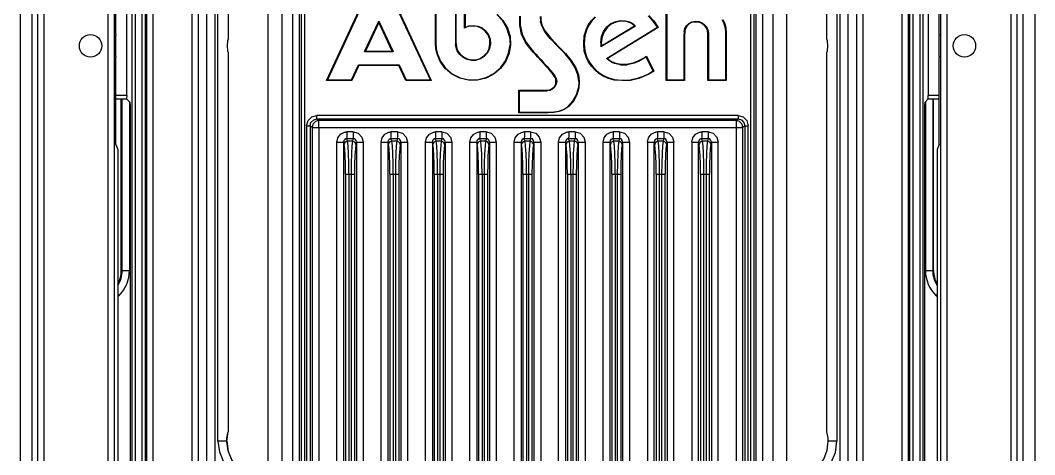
# Model space of a CAD drawing. Header units: millimetres. Extents: x -3132 to 28633, y 682 to 5849.
# Drawn here: x 23236.6 to 23385.2, y 2525.8 to 2589.5 of the extents above; entities that cross this region are included whole.
import ezdxf

# ---------------------------------------------------------------- set-up
doc = ezdxf.new("R2010")
doc.units = ezdxf.units.MM

# ---------------------------------------------------------------- blocks, each defined once
blk = doc.blocks.new('rtjg')
at = {"linetype": 'Continuous'}
for p, q in [((18415.09, 2752.42), (18415.09, 1775.2)), ((18416.76, 2753.42), (18416.76, 1774.2)), ((18417.67, 1775.24), (18417.67, 2752.38)), ((18561.11, 1775.24), (18561.11, 2752.38)), ((18562.02, 1774.2), (18562.02, 2753.42)), ((18563.69, 2752.42), (18563.69, 1775.2)), ((18442.39, 2659.79), (18442.39, 1966.32)), ((18443.62, 1965.24), (18443.62, 2659.79)), ((18535.16, 2659.79), (18535.16, 1965.24)), ((18536.38, 1966.32), (18536.38, 2659.79)), ((18451.39, 1961.97), (18451.39, 2565.63)), ((18527.39, 1964.49), (18527.39, 2565.67)), ((18454.95, 2550.7), (18454.95, 1976.9)), ((18455.95, 2550.7), (18455.95, 1976.92)), ((18522.83, 2550.7), (18522.83, 1976.92)), ((18523.82, 2550.72), (18523.82, 1976.92)), ((18453.39, 2548.07), (18453.39, 1979.55)), ((18525.39, 1979.55), (18525.39, 2548.07)), ((18456.23, 2544.24), (18456.23, 1983.38)), ((18456.73, 2544.24), (18456.73, 1983.38)), ((18522.04, 2544.24), (18522.04, 1983.38)), ((18522.54, 2544.24), (18522.54, 1983.38)), ((18537.56, 2375.36), (18537.56, 2152.26)), ((18538.55, 2151.78), (18538.55, 2375.83)), ((18544.21, 2375.83), (18544.21, 2151.78)), ((18545.21, 2152.36), (18545.21, 2375.26)), ((18545.37, 2375.02), (18545.37, 2152.6)), ((18545.87, 2152.1), (18545.87, 2375.44)), ((18546.84, 2375.51), (18546.84, 2152.11)), ((18547.34, 2151.65), (18547.34, 2375.97)), ((18431.44, 2371.8), (18431.44, 2155.82)), ((18431.96, 2156.3), (18431.96, 2371.32)), ((18433.41, 2156.78), (18433.41, 2370.84)), ((18433.56, 2371.08), (18433.56, 2156.54)), ((18434.56, 2155.97), (18434.56, 2371.65)), ((18440.22, 2371.65), (18440.22, 2155.97)), ((18441.22, 2156.44), (18441.22, 2371.18)), ((18418.59, 2161.86), (18418.59, 2365.76)), ((18560.19, 2365.76), (18560.19, 2161.86)), ((18427.91, 2357.5), (18427.91, 2170.12)), ((18428.91, 2170.12), (18428.91, 2357.5)), ((18549.87, 2357.5), (18549.87, 2170.12)), ((18550.87, 2170.12), (18550.87, 2357.5)), ((18444.05, 2205.88), (18444.05, 2321.74)), ((18534.73, 2321.74), (18534.72, 2205.88)), ((18445.53, 2320.36), (18445.53, 2264.78)), ((18533.25, 2264.78), (18533.25, 2320.36)), ((18429.09, 2265.47), (18429.09, 2278.26)), ((18549.69, 2265.47), (18549.69, 2278.26)), ((18475.89, 2264.97), (18475.89, 2273.31)), ((18475.96, 2273.24), (18475.96, 2264.97)), ((18478.84, 2273.24), (18478.84, 2264.38)), ((18478.91, 2273.31), (18478.91, 2264.38)), ((18430.69, 2256.53), (18430.69, 2271.09)), ((18548.09, 2271.09), (18548.09, 2256.53)), ((18459.94, 2258.72), (18465.04, 2269.65)), ((18465.09, 2269.56), (18460.08, 2258.81)), ((18475.16, 2258.81), (18470.14, 2269.56)), ((18470.2, 2269.65), (18475.3, 2258.72)), ((18480.17, 2266.4), (18480.17, 2269.6)), ((18480.24, 2269.54), (18480.24, 2266.51)), ((18509.72, 2258.72), (18509.72, 2269.65)), ((18509.81, 2269.56), (18509.81, 2258.81)), ((18485.74, 2267.5), (18484.88, 2268.42)), ((18484.93, 2268.47), (18485.79, 2267.54)), ((18488.25, 2266.81), (18488.25, 2268.18)), ((18488.34, 2268.17), (18488.33, 2266.82)), ((18491.26, 2268.1), (18491.27, 2267.44)), ((18491.35, 2268.09), (18491.36, 2267.45)), ((18498.75, 2267.52), (18499.28, 2268.08)), ((18499.34, 2268.02), (18498.82, 2267.46)), ((18507.82, 2267.43), (18507.1, 2268.19)), ((18507.16, 2268.25), (18507.88, 2267.48)), ((18518, 2267.68), (18518.29, 2267.09)), ((18465.53, 2262.96), (18467.62, 2267.44)), ((18467.62, 2267.23), (18465.67, 2263.05)), ((18467.62, 2267.44), (18467.62, 2267.23)), ((18467.62, 2267.44), (18469.71, 2262.96)), ((18469.57, 2263.05), (18467.62, 2267.23)), ((18480.76, 2266.67), (18480.17, 2266.4)), ((18480.24, 2266.51), (18480.17, 2266.4)), ((18480.24, 2266.51), (18480.75, 2266.71)), ((18480.75, 2266.71), (18481.42, 2266.8)), ((18480.75, 2266.71), (18480.77, 2266.65)), ((18481.42, 2266.69), (18480.76, 2266.67)), ((18481.42, 2266.8), (18481.43, 2266.73)), ((18481.42, 2266.8), (18482.1, 2266.7)), ((18482.08, 2266.66), (18481.42, 2266.69)), ((18482.1, 2266.7), (18482.07, 2266.64)), ((18482.69, 2266.37), (18482.08, 2266.66)), ((18482.1, 2266.7), (18482.73, 2266.43)), ((18482.73, 2266.43), (18482.69, 2266.37)), ((18483.21, 2265.95), (18482.69, 2266.37)), ((18482.73, 2266.43), (18483.26, 2266)), ((18485.74, 2267.5), (18485.79, 2267.54)), ((18486.37, 2266.41), (18485.74, 2267.5)), ((18485.79, 2267.54), (18486.44, 2266.43)), ((18486.37, 2266.41), (18486.44, 2266.43)), ((18486.75, 2265.2), (18486.37, 2266.41)), ((18486.44, 2266.43), (18486.84, 2265.22)), ((18488.33, 2266.82), (18488.24, 2266.81)), ((18488.53, 2265.51), (18488.25, 2266.81)), ((18488.33, 2266.82), (18488.62, 2265.54)), ((18491.27, 2267.44), (18491.36, 2267.45)), ((18491.47, 2266.72), (18491.27, 2267.44)), ((18491.36, 2267.45), (18491.55, 2266.75)), ((18491.47, 2266.72), (18491.55, 2266.75)), ((18491.87, 2265.98), (18491.47, 2266.72)), ((18491.55, 2266.75), (18491.94, 2266.03)), ((18497.67, 2265.28), (18498.01, 2266.3)), ((18498.09, 2266.27), (18497.78, 2265.26)), ((18498.01, 2266.3), (18498.33, 2266.93)), ((18498.09, 2266.27), (18498.01, 2266.3)), ((18498.41, 2266.88), (18498.09, 2266.27)), ((18498.33, 2266.93), (18498.75, 2267.52)), ((18498.41, 2266.88), (18498.33, 2266.93)), ((18498.82, 2267.46), (18498.41, 2266.88)), ((18498.82, 2267.46), (18498.75, 2267.52)), ((18505.2, 2266.71), (18500.15, 2263.66)), ((18500.22, 2263.8), (18505.06, 2266.72)), ((18500.52, 2265.93), (18501.03, 2266.59)), ((18501.09, 2266.53), (18500.6, 2265.88)), ((18500.95, 2261.97), (18508.42, 2266.53)), ((18501.03, 2266.59), (18501.62, 2267.06)), ((18501.03, 2266.59), (18501.09, 2266.53)), ((18501.66, 2266.99), (18501.09, 2266.53)), ((18508.54, 2266.5), (18501.1, 2261.96)), ((18501.62, 2267.06), (18502.31, 2267.37)), ((18501.62, 2267.06), (18501.66, 2266.99)), ((18502.33, 2267.29), (18501.66, 2266.99)), ((18502.31, 2267.37), (18503.05, 2267.51)), ((18502.31, 2267.37), (18502.33, 2267.29)), ((18503.05, 2267.42), (18502.33, 2267.29)), ((18503.05, 2267.51), (18503.74, 2267.48)), ((18503.05, 2267.51), (18503.05, 2267.42)), ((18503.73, 2267.4), (18503.05, 2267.42)), ((18503.74, 2267.48), (18503.73, 2267.4)), ((18504.3, 2267.25), (18503.73, 2267.4)), ((18503.74, 2267.48), (18504.33, 2267.34)), ((18504.33, 2267.34), (18504.3, 2267.25)), ((18504.58, 2267.12), (18504.3, 2267.25)), ((18504.33, 2267.34), (18504.62, 2267.2)), ((18504.62, 2267.2), (18504.58, 2267.12)), ((18504.83, 2266.95), (18504.58, 2267.12)), ((18504.62, 2267.2), (18504.88, 2267.01)), ((18504.88, 2267.01), (18504.83, 2266.95)), ((18505.06, 2266.72), (18504.83, 2266.95)), ((18504.88, 2267.01), (18505.2, 2266.71)), ((18505.2, 2266.71), (18505.06, 2266.72)), ((18507.82, 2267.43), (18507.88, 2267.48)), ((18508.42, 2266.53), (18507.82, 2267.43)), ((18507.88, 2267.48), (18508.54, 2266.5)), ((18508.42, 2266.53), (18508.54, 2266.5)), ((18512.34, 2265.88), (18512.45, 2266.35)), ((18512.5, 2266.32), (18512.44, 2265.87)), ((18512.45, 2266.35), (18512.68, 2266.76)), ((18512.45, 2266.35), (18512.52, 2266.31)), ((18512.75, 2266.7), (18512.5, 2266.32)), ((18512.68, 2266.76), (18513.03, 2267.09)), ((18512.68, 2266.76), (18512.75, 2266.7)), ((18513.08, 2267.02), (18512.75, 2266.7)), ((18513.03, 2267.09), (18513.47, 2267.32)), ((18513.03, 2267.09), (18513.08, 2267.02)), ((18513.5, 2267.26), (18513.08, 2267.02)), ((18513.47, 2267.32), (18513.98, 2267.42)), ((18513.47, 2267.32), (18513.5, 2267.24)), ((18513.99, 2267.29), (18513.5, 2267.26)), ((18513.98, 2267.42), (18514.51, 2267.37)), ((18513.98, 2267.42), (18513.99, 2267.33)), ((18514.49, 2267.29), (18513.99, 2267.29)), ((18514.51, 2267.37), (18514.49, 2267.28)), ((18514.95, 2267.1), (18514.49, 2267.29)), ((18514.51, 2267.37), (18514.99, 2267.17)), ((18514.99, 2267.17), (18514.95, 2267.1)), ((18515.32, 2266.8), (18514.95, 2267.1)), ((18514.99, 2267.17), (18515.38, 2266.86)), ((18515.38, 2266.86), (18515.32, 2266.8)), ((18515.54, 2266.52), (18515.32, 2266.8)), ((18515.38, 2266.86), (18515.61, 2266.57)), ((18515.61, 2266.57), (18515.54, 2266.52)), ((18515.7, 2266.23), (18515.54, 2266.52)), ((18515.61, 2266.57), (18515.77, 2266.26)), ((18515.77, 2266.26), (18515.69, 2266.23)), ((18515.75, 2265.95), (18515.7, 2266.23)), ((18515.77, 2266.26), (18515.85, 2265.96)), ((18518.21, 2267.06), (18517.93, 2267.63)), ((18518.21, 2267.06), (18518.29, 2267.09)), ((18518.36, 2266.46), (18518.21, 2267.06)), ((18518.29, 2267.09), (18518.46, 2266.47)), ((18518.36, 2266.46), (18518.45, 2266.47)), ((18518.36, 2266.46), (18518.41, 2265.76)), ((18518.46, 2266.47), (18518.49, 2265.76)), ((18429.09, 2265.47), (18429.11, 2265.37)), ((18429.11, 2262.25), (18429.11, 2265.37)), ((18475.91, 2264.16), (18475.89, 2264.97)), ((18475.96, 2264.97), (18475.89, 2264.97)), ((18475.96, 2264.97), (18475.97, 2264.16)), ((18483.26, 2266), (18483.21, 2265.95)), ((18483.61, 2265.4), (18483.21, 2265.95)), ((18483.26, 2266), (18483.67, 2265.43)), ((18483.67, 2265.43), (18483.61, 2265.4)), ((18483.85, 2264.76), (18483.61, 2265.4)), ((18483.67, 2265.43), (18483.91, 2264.77)), ((18483.91, 2264.77), (18483.84, 2264.76)), ((18483.88, 2264.08), (18483.85, 2264.76)), ((18483.91, 2264.77), (18483.96, 2264.08)), ((18486.75, 2265.2), (18486.82, 2265.21)), ((18486.75, 2265.2), (18486.84, 2263.97)), ((18486.84, 2265.22), (18486.89, 2263.96)), ((18488.62, 2265.54), (18488.53, 2265.51)), ((18489.17, 2264.2), (18488.53, 2265.51)), ((18488.62, 2265.54), (18489.24, 2264.25)), ((18491.87, 2265.98), (18491.94, 2266.03)), ((18492.14, 2265.6), (18491.87, 2265.98)), ((18491.94, 2266.03), (18492.21, 2265.66)), ((18492.14, 2265.6), (18492.21, 2265.66)), ((18492.44, 2265.23), (18492.14, 2265.6)), ((18492.21, 2265.66), (18492.5, 2265.29)), ((18492.44, 2265.23), (18492.5, 2265.29)), ((18492.75, 2264.85), (18492.44, 2265.23)), ((18492.5, 2265.29), (18492.81, 2264.91)), ((18492.75, 2264.85), (18492.81, 2264.91)), ((18493.86, 2263.66), (18492.75, 2264.85)), ((18492.81, 2264.91), (18493.92, 2263.72)), ((18497.64, 2264.16), (18497.67, 2265.28)), ((18497.78, 2265.26), (18497.67, 2264.16)), ((18497.78, 2265.26), (18497.69, 2265.28)), ((18500.12, 2264.27), (18500.22, 2265.17)), ((18500.31, 2265.15), (18500.2, 2264.27)), ((18500.22, 2265.17), (18500.52, 2265.93)), ((18500.22, 2265.17), (18500.31, 2265.15)), ((18500.6, 2265.88), (18500.31, 2265.15)), ((18500.52, 2265.93), (18500.6, 2265.88)), ((18512.34, 2265.88), (18512.3, 2265.35)), ((18512.3, 2265.35), (18512.39, 2265.35)), ((18512.3, 2265.35), (18512.3, 2264.78)), ((18512.3, 2264.78), (18512.38, 2264.78)), ((18512.3, 2264.78), (18512.3, 2258.81)), ((18512.34, 2265.88), (18512.43, 2265.87)), ((18512.39, 2264.78), (18512.38, 2258.72)), ((18512.4, 2265.34), (18512.39, 2264.78)), ((18512.44, 2265.87), (18512.4, 2265.34)), ((18515.8, 2265.6), (18515.75, 2265.95)), ((18515.85, 2265.96), (18515.76, 2265.95)), ((18515.89, 2265.6), (18515.8, 2265.6)), ((18515.81, 2265.23), (18515.8, 2265.6)), ((18515.82, 2264.84), (18515.81, 2265.23)), ((18515.9, 2265.23), (18515.82, 2265.23)), ((18515.91, 2264.84), (18515.82, 2264.84)), ((18515.82, 2258.72), (18515.82, 2264.84)), ((18515.85, 2265.96), (18515.89, 2265.6)), ((18515.89, 2265.6), (18515.9, 2265.23)), ((18515.9, 2265.23), (18515.91, 2264.84)), ((18515.91, 2264.84), (18515.91, 2258.81)), ((18518.41, 2265.76), (18518.5, 2265.77)), ((18518.41, 2265.76), (18518.41, 2258.81)), ((18518.49, 2265.76), (18518.5, 2258.72)), ((18549.69, 2265.47), (18549.67, 2265.37)), ((18549.67, 2262.25), (18549.67, 2265.37)), ((18475.97, 2264.16), (18475.9, 2264.16)), ((18475.94, 2263.4), (18475.91, 2264.16)), ((18476.1, 2262.72), (18475.94, 2263.4)), ((18476.03, 2263.41), (18475.96, 2263.41)), ((18475.97, 2264.16), (18476.03, 2263.41)), ((18476.03, 2263.41), (18476.17, 2262.74)), ((18478.84, 2264.38), (18478.85, 2263.99)), ((18478.84, 2264.38), (18478.91, 2264.38)), ((18478.85, 2263.99), (18478.92, 2264)), ((18478.98, 2263.39), (18478.85, 2263.99)), ((18478.91, 2264.38), (18478.95, 2264)), ((18478.95, 2264), (18479.04, 2263.41)), ((18478.98, 2263.39), (18479.05, 2263.41)), ((18479.11, 2263.08), (18478.98, 2263.39)), ((18479.04, 2263.41), (18479.14, 2263.12)), ((18483.46, 2262.82), (18483.76, 2263.42)), ((18483.83, 2263.4), (18483.51, 2262.78)), ((18483.76, 2263.42), (18483.88, 2264.08)), ((18483.83, 2263.4), (18483.76, 2263.42)), ((18483.96, 2264.08), (18483.83, 2263.4)), ((18483.96, 2264.08), (18483.89, 2264.08)), ((18486.63, 2262.75), (18486.84, 2263.97)), ((18486.89, 2263.96), (18486.7, 2262.73)), ((18486.84, 2263.97), (18486.91, 2263.96)), ((18489.24, 2264.25), (18489.17, 2264.2)), ((18490.2, 2262.89), (18489.17, 2264.2)), ((18489.24, 2264.25), (18490.27, 2262.95)), ((18493.86, 2263.66), (18493.92, 2263.72)), ((18494.89, 2262.63), (18493.86, 2263.66)), ((18493.92, 2263.72), (18494.96, 2262.69)), ((18497.67, 2264.16), (18497.59, 2264.16)), ((18497.67, 2263.05), (18497.64, 2264.16)), ((18497.67, 2264.16), (18497.79, 2263.07)), ((18500.12, 2264.27), (18500.2, 2264.27)), ((18500.15, 2263.66), (18500.22, 2263.8)), ((18429.11, 2262.25), (18429.09, 2262.15)), ((18429.09, 2249.36), (18429.09, 2262.15)), ((18445.53, 2262.84), (18445.53, 2207.26)), ((18465.53, 2262.96), (18465.67, 2263.05)), ((18465.53, 2262.96), (18469.71, 2262.96)), ((18465.67, 2263.05), (18469.57, 2263.05)), ((18469.71, 2262.96), (18469.57, 2263.05)), ((18476.17, 2262.74), (18476.1, 2262.72)), ((18476.6, 2261.53), (18476.1, 2262.72)), ((18476.17, 2262.74), (18476.66, 2261.56)), ((18479.11, 2263.08), (18479.16, 2263.13)), ((18479.27, 2262.8), (18479.11, 2263.08)), ((18479.14, 2263.12), (18479.33, 2262.84)), ((18479.27, 2262.8), (18479.33, 2262.84)), ((18479.47, 2262.54), (18479.27, 2262.8)), ((18479.33, 2262.84), (18479.52, 2262.59)), ((18479.47, 2262.54), (18479.52, 2262.59)), ((18479.96, 2262.12), (18479.47, 2262.54)), ((18479.52, 2262.59), (18480, 2262.18)), ((18479.96, 2262.12), (18480, 2262.18)), ((18480.54, 2261.82), (18479.96, 2262.12)), ((18480, 2262.18), (18480.57, 2261.89)), ((18480.54, 2261.82), (18480.57, 2261.89)), ((18481.19, 2261.68), (18480.54, 2261.82)), ((18480.57, 2261.89), (18481.19, 2261.75)), ((18481.19, 2261.75), (18481.84, 2261.77)), ((18481.19, 2261.68), (18481.19, 2261.75)), ((18481.19, 2261.68), (18481.85, 2261.71)), ((18481.84, 2261.77), (18482.46, 2261.97)), ((18481.85, 2261.71), (18481.84, 2261.77)), ((18482.49, 2261.91), (18481.85, 2261.71)), ((18482.46, 2261.97), (18483.01, 2262.33)), ((18482.49, 2261.91), (18482.46, 2261.97)), ((18483.06, 2262.27), (18482.49, 2261.91)), ((18483.01, 2262.33), (18483.46, 2262.82)), ((18483.06, 2262.27), (18483.01, 2262.33)), ((18483.51, 2262.78), (18483.06, 2262.27)), ((18483.51, 2262.78), (18483.46, 2262.82)), ((18486.16, 2261.61), (18486.63, 2262.75)), ((18486.7, 2262.73), (18486.22, 2261.57)), ((18486.63, 2262.75), (18486.7, 2262.73)), ((18490.27, 2262.95), (18490.2, 2262.89)), ((18490.54, 2262.54), (18490.2, 2262.89)), ((18490.27, 2262.95), (18490.6, 2262.6)), ((18490.6, 2262.6), (18490.54, 2262.54)), ((18490.9, 2262.14), (18490.54, 2262.54)), ((18490.6, 2262.6), (18490.97, 2262.2)), ((18490.97, 2262.2), (18490.9, 2262.14)), ((18491.3, 2261.71), (18490.9, 2262.14)), ((18490.97, 2262.2), (18491.37, 2261.76)), ((18491.37, 2261.76), (18491.3, 2261.71)), ((18491.73, 2261.23), (18491.3, 2261.71)), ((18491.37, 2261.76), (18491.8, 2261.28)), ((18494.89, 2262.63), (18494.96, 2262.69)), ((18495.74, 2261.63), (18494.89, 2262.63)), ((18494.96, 2262.69), (18495.81, 2261.68)), ((18498.02, 2262.04), (18497.67, 2263.05)), ((18497.79, 2263.07), (18497.7, 2263.06)), ((18497.79, 2263.07), (18498.1, 2262.07)), ((18498.1, 2262.07), (18498.02, 2262.04)), ((18498.35, 2261.4), (18498.02, 2262.04)), ((18498.1, 2262.07), (18498.43, 2261.45)), ((18500.95, 2261.97), (18501.1, 2261.96)), ((18501.4, 2261.61), (18500.95, 2261.97)), ((18501.1, 2261.96), (18501.45, 2261.68)), ((18505.59, 2261.61), (18506.2, 2261.92)), ((18506.24, 2261.85), (18505.63, 2261.53)), ((18506.2, 2261.92), (18506.82, 2262.29)), ((18506.24, 2261.85), (18506.2, 2261.92)), ((18506.78, 2262.17), (18506.24, 2261.85)), ((18506.78, 2262.17), (18506.82, 2262.29)), ((18507.78, 2260.13), (18506.78, 2262.17)), ((18506.82, 2262.29), (18507.89, 2260.09)), ((18533.25, 2207.26), (18533.25, 2262.84)), ((18549.67, 2262.25), (18549.69, 2262.15)), ((18549.69, 2249.36), (18549.69, 2262.15)), ((18463.6, 2258.81), (18464.63, 2261.02)), ((18464.68, 2260.94), (18463.65, 2258.72)), ((18464.63, 2261.02), (18470.61, 2261.02)), ((18464.63, 2261.02), (18464.68, 2260.94)), ((18470.55, 2260.94), (18464.68, 2260.94)), ((18470.61, 2261.02), (18470.55, 2260.94)), ((18471.59, 2258.72), (18470.55, 2260.94)), ((18470.61, 2261.02), (18471.64, 2258.81)), ((18476.66, 2261.56), (18476.6, 2261.53)), ((18477.35, 2260.5), (18476.6, 2261.53)), ((18476.66, 2261.56), (18477.4, 2260.55)), ((18477.4, 2260.55), (18477.35, 2260.5)), ((18478.33, 2259.66), (18477.35, 2260.5)), ((18477.4, 2260.55), (18478.37, 2259.72)), ((18484.47, 2259.75), (18485.43, 2260.58)), ((18485.48, 2260.53), (18484.51, 2259.69)), ((18485.43, 2260.58), (18486.16, 2261.61)), ((18485.43, 2260.58), (18485.48, 2260.53)), ((18486.22, 2261.57), (18485.48, 2260.53)), ((18486.16, 2261.61), (18486.22, 2261.57)), ((18491.8, 2261.28), (18491.73, 2261.23)), ((18492.2, 2260.7), (18491.73, 2261.23)), ((18491.8, 2261.28), (18492.27, 2260.76)), ((18492.27, 2260.76), (18492.2, 2260.7)), ((18492.71, 2260.13), (18492.2, 2260.7)), ((18492.27, 2260.76), (18492.77, 2260.19)), ((18495.74, 2261.63), (18495.81, 2261.68)), ((18496.38, 2260.57), (18495.74, 2261.63)), ((18495.81, 2261.68), (18496.46, 2260.61)), ((18496.38, 2260.57), (18496.46, 2260.61)), ((18496.76, 2259.56), (18496.38, 2260.57)), ((18496.46, 2260.61), (18496.84, 2259.58)), ((18498.43, 2261.45), (18498.35, 2261.4)), ((18498.77, 2260.81), (18498.35, 2261.4)), ((18498.43, 2261.45), (18498.84, 2260.86)), ((18498.84, 2260.86), (18498.77, 2260.81)), ((18499.28, 2260.25), (18498.77, 2260.81)), ((18498.84, 2260.86), (18499.34, 2260.32)), ((18499.34, 2260.32), (18499.28, 2260.25)), ((18499.86, 2259.77), (18499.28, 2260.25)), ((18499.34, 2260.32), (18499.91, 2259.84)), ((18501.4, 2261.61), (18501.45, 2261.68)), ((18501.77, 2261.39), (18501.4, 2261.61)), ((18501.45, 2261.68), (18501.81, 2261.46)), ((18501.77, 2261.39), (18501.81, 2261.46)), ((18502.15, 2261.21), (18501.77, 2261.39)), ((18501.81, 2261.46), (18502.18, 2261.3)), ((18502.15, 2261.21), (18502.18, 2261.3)), ((18503.01, 2261.01), (18502.15, 2261.21)), ((18502.18, 2261.3), (18503.02, 2261.11)), ((18503.01, 2261.01), (18503.02, 2261.1)), ((18503.01, 2261.01), (18503.97, 2261.02)), ((18503.02, 2261.11), (18503.96, 2261.11)), ((18503.96, 2261.11), (18505, 2261.37)), ((18503.97, 2261.02), (18503.96, 2261.11)), ((18505.03, 2261.29), (18503.97, 2261.02)), ((18505, 2261.37), (18505.59, 2261.61)), ((18505.03, 2261.29), (18505, 2261.37)), ((18505.63, 2261.53), (18505.03, 2261.29)), ((18505.63, 2261.53), (18505.59, 2261.61)), ((18460.08, 2258.81), (18459.94, 2258.72)), ((18463.65, 2258.72), (18459.94, 2258.72)), ((18460.08, 2258.81), (18463.6, 2258.81)), ((18463.6, 2258.81), (18463.65, 2258.72)), ((18471.64, 2258.81), (18471.59, 2258.72)), ((18475.3, 2258.72), (18471.59, 2258.72)), ((18471.64, 2258.81), (18475.16, 2258.81)), ((18475.16, 2258.81), (18475.3, 2258.72)), ((18478.37, 2259.72), (18478.33, 2259.66)), ((18479.5, 2259.07), (18478.33, 2259.66)), ((18478.37, 2259.72), (18479.52, 2259.14)), ((18479.52, 2259.14), (18479.5, 2259.07)), ((18480.77, 2258.76), (18479.5, 2259.07)), ((18479.52, 2259.14), (18480.78, 2258.83)), ((18480.78, 2258.83), (18480.77, 2258.76)), ((18482.08, 2258.76), (18480.77, 2258.76)), ((18480.78, 2258.83), (18482.07, 2258.83)), ((18482.07, 2258.83), (18483.32, 2259.15)), ((18482.07, 2258.83), (18482.08, 2258.76)), ((18483.35, 2259.08), (18482.08, 2258.76)), ((18483.32, 2259.15), (18484.47, 2259.75)), ((18483.32, 2259.15), (18483.35, 2259.08)), ((18484.51, 2259.69), (18483.35, 2259.08)), ((18484.47, 2259.75), (18484.51, 2259.69)), ((18492.77, 2260.19), (18492.71, 2260.13)), ((18493.03, 2259.75), (18492.71, 2260.13)), ((18492.77, 2260.19), (18493.1, 2259.81)), ((18493.1, 2259.81), (18493.03, 2259.75)), ((18493.31, 2259.38), (18493.03, 2259.75)), ((18493.1, 2259.81), (18493.38, 2259.43)), ((18493.38, 2259.43), (18493.31, 2259.38)), ((18493.52, 2259.01), (18493.31, 2259.38)), ((18493.38, 2259.43), (18493.59, 2259.04)), ((18493.59, 2259.04), (18493.5, 2259.01)), ((18493.55, 2258.63), (18493.52, 2259.01)), ((18493.59, 2259.04), (18493.68, 2258.64)), ((18496.76, 2259.56), (18496.84, 2259.58)), ((18496.9, 2258.59), (18496.76, 2259.56)), ((18496.84, 2259.58), (18496.97, 2258.61)), ((18499.91, 2259.84), (18499.86, 2259.77)), ((18500.48, 2259.38), (18499.86, 2259.77)), ((18499.91, 2259.84), (18500.52, 2259.46)), ((18500.52, 2259.46), (18500.48, 2259.38)), ((18501.13, 2259.08), (18500.48, 2259.38)), ((18500.52, 2259.46), (18501.16, 2259.16)), ((18501.16, 2259.16), (18501.13, 2259.08)), ((18502.1, 2258.78), (18501.13, 2259.08)), ((18501.16, 2259.16), (18502.13, 2258.89)), ((18502.13, 2258.89), (18502.1, 2258.8)), ((18503.24, 2258.73), (18502.1, 2258.78)), ((18502.13, 2258.89), (18503.24, 2258.77)), ((18503.24, 2258.77), (18504.45, 2258.85)), ((18503.24, 2258.77), (18503.24, 2258.69)), ((18504.46, 2258.74), (18503.24, 2258.73)), ((18504.45, 2258.85), (18505.65, 2259.12)), ((18504.45, 2258.85), (18504.46, 2258.76)), ((18505.68, 2259.04), (18504.46, 2258.74)), ((18505.65, 2259.12), (18506.37, 2259.38)), ((18505.65, 2259.12), (18505.68, 2259.04)), ((18506.4, 2259.3), (18505.68, 2259.04)), ((18506.37, 2259.38), (18507.1, 2259.73)), ((18506.37, 2259.38), (18506.4, 2259.3)), ((18507.14, 2259.65), (18506.4, 2259.3)), ((18507.1, 2259.73), (18507.78, 2260.13)), ((18507.1, 2259.73), (18507.14, 2259.65)), ((18507.89, 2260.09), (18507.14, 2259.65)), ((18507.78, 2260.13), (18507.89, 2260.09)), ((18509.81, 2258.81), (18509.72, 2258.72)), ((18512.38, 2258.72), (18509.72, 2258.72)), ((18509.81, 2258.81), (18512.3, 2258.81)), ((18512.3, 2258.81), (18512.38, 2258.72)), ((18515.91, 2258.81), (18515.82, 2258.72)), ((18518.5, 2258.72), (18515.82, 2258.72)), ((18515.91, 2258.81), (18518.41, 2258.81)), ((18518.41, 2258.81), (18518.5, 2258.72)), ((18488.1, 2257.3), (18492.27, 2257.31)), ((18488.1, 2253.99), (18488.1, 2257.3)), ((18488.19, 2257.21), (18488.1, 2257.3)), ((18492.27, 2257.31), (18492.65, 2257.35)), ((18492.28, 2257.21), (18492.27, 2257.3)), ((18492.68, 2257.28), (18492.28, 2257.21)), ((18492.65, 2257.35), (18493.02, 2257.56)), ((18492.68, 2257.28), (18492.65, 2257.36)), ((18493.07, 2257.48), (18492.68, 2257.28)), ((18493.02, 2257.56), (18493.33, 2257.86)), ((18493.07, 2257.48), (18493.02, 2257.56)), ((18493.4, 2257.81), (18493.07, 2257.48)), ((18493.33, 2257.86), (18493.54, 2258.24)), ((18493.4, 2257.81), (18493.33, 2257.86)), ((18493.61, 2258.21), (18493.4, 2257.81)), ((18493.61, 2258.21), (18493.53, 2258.24)), ((18493.54, 2258.24), (18493.55, 2258.63)), ((18493.68, 2258.64), (18493.59, 2258.63)), ((18493.68, 2258.64), (18493.61, 2258.21)), ((18496.56, 2256.65), (18496.84, 2257.64)), ((18496.93, 2257.6), (18496.64, 2256.61)), ((18496.9, 2258.59), (18496.84, 2257.64)), ((18496.84, 2257.64), (18496.92, 2257.6)), ((18496.9, 2258.59), (18496.99, 2258.61)), ((18496.97, 2258.61), (18496.93, 2257.6)), ((18430.69, 2256.53), (18429.09, 2256.53)), ((18429.09, 2256.05), (18430.67, 2256.05)), ((18429.89, 2230.89), (18429.89, 2256.05)), ((18430.03, 2230.89), (18430.02, 2256.05)), ((18430.69, 2256.53), (18430.67, 2256.05)), ((18431.19, 2255.53), (18430.67, 2256.05)), ((18488.19, 2257.21), (18488.19, 2254.07)), ((18488.19, 2257.21), (18492.28, 2257.21)), ((18496.04, 2255.69), (18496.56, 2256.65)), ((18496.64, 2256.61), (18496.12, 2255.64)), ((18496.56, 2256.65), (18496.64, 2256.61)), ((18548.1, 2256.05), (18547.59, 2255.53)), ((18549.69, 2256.53), (18548.09, 2256.53)), ((18548.1, 2256.05), (18548.09, 2256.53)), ((18548.1, 2256.05), (18549.69, 2256.05)), ((18548.76, 2256.05), (18548.75, 2230.89)), ((18548.88, 2230.89), (18548.88, 2256.05)), ((18431.08, 2255.53), (18431.08, 2230.89)), ((18431.25, 2152.81), (18431.25, 2254.51)), ((18493.24, 2254.12), (18493.99, 2254.26)), ((18493.99, 2254.26), (18494.64, 2254.5)), ((18493.99, 2254.26), (18494.01, 2254.18)), ((18494.68, 2254.42), (18494.01, 2254.18)), ((18494.64, 2254.5), (18495.39, 2254.97)), ((18494.64, 2254.5), (18494.68, 2254.42)), ((18495.44, 2254.9), (18494.68, 2254.42)), ((18495.39, 2254.97), (18496.04, 2255.69)), ((18495.39, 2254.97), (18495.44, 2254.9)), ((18496.12, 2255.64), (18495.44, 2254.9)), ((18496.04, 2255.69), (18496.12, 2255.64)), ((18547.53, 2254.51), (18547.53, 2149.81)), ((18547.7, 2255.53), (18547.7, 2230.89)), ((18458.54, 2253.1), (18458.54, 2253.6)), ((18520.24, 2253.6), (18458.54, 2253.6)), ((18458.54, 2253.1), (18520.24, 2253.1)), ((18458.54, 2253.1), (18458.82, 2252.86)), ((18519.95, 2252.86), (18458.82, 2252.86)), ((18488.19, 2254.07), (18488.1, 2253.99)), ((18492.39, 2254), (18488.1, 2253.99)), ((18488.19, 2254.07), (18492.39, 2254.07)), ((18492.39, 2254.07), (18493.24, 2254.12)), ((18492.39, 2254.07), (18492.39, 2253.99)), ((18493.25, 2254.02), (18492.39, 2254)), ((18493.24, 2254.12), (18493.25, 2254.03)), ((18494.01, 2254.18), (18493.25, 2254.02)), ((18519.95, 2252.86), (18520.24, 2253.1)), ((18520.24, 2253.6), (18520.24, 2253.1)), ((18457.04, 2252.1), (18457.04, 1983.38)), ((18457.04, 2252.1), (18457.54, 2252.1)), ((18457.54, 2252.1), (18457.54, 1983.38)), ((18457.83, 2251.86), (18457.54, 2252.1)), ((18457.83, 2251.86), (18457.83, 1976.92)), ((18458.83, 2251.86), (18458.82, 1976.92)), ((18458.83, 2251.86), (18519.95, 2251.86)), ((18519.95, 2251.86), (18520.43, 2251.86)), ((18519.95, 2251.86), (18519.95, 1976.9)), ((18520.43, 2251.86), (18520.95, 2251.86)), ((18521.23, 2252.1), (18520.95, 2251.86)), ((18520.95, 1976.92), (18520.95, 2251.86)), ((18521.23, 2252.1), (18521.73, 2252.1)), ((18521.23, 2252.1), (18521.23, 1983.38)), ((18521.73, 1983.38), (18521.73, 2252.1)), ((18462.87, 2250.24), (18463.87, 2250.24)), ((18463.03, 2249.82), (18462.87, 2250.24)), ((18463.85, 2251.2), (18462.93, 2251.2)), ((18463.75, 2249.82), (18463.03, 2249.82)), ((18463.87, 2250.24), (18463.75, 2249.82)), ((18469.37, 2250.24), (18470.37, 2250.24)), ((18469.53, 2249.82), (18469.37, 2250.24)), ((18470.35, 2251.2), (18469.43, 2251.2)), ((18470.25, 2249.82), (18469.53, 2249.82)), ((18470.37, 2250.24), (18470.25, 2249.82)), ((18475.87, 2250.24), (18476.87, 2250.24)), ((18476.03, 2249.82), (18475.87, 2250.24)), ((18476.85, 2251.2), (18475.93, 2251.2)), ((18476.75, 2249.82), (18476.03, 2249.82)), ((18476.87, 2250.24), (18476.75, 2249.82)), ((18482.37, 2250.24), (18483.37, 2250.24)), ((18482.53, 2249.82), (18482.37, 2250.24)), ((18483.35, 2251.2), (18482.43, 2251.2)), ((18483.25, 2249.82), (18482.53, 2249.82)), ((18483.37, 2250.24), (18483.25, 2249.82)), ((18488.87, 2250.24), (18489.87, 2250.24)), ((18489.03, 2249.82), (18488.87, 2250.24)), ((18489.85, 2251.2), (18488.93, 2251.2)), ((18489.75, 2249.82), (18489.03, 2249.82)), ((18489.87, 2250.24), (18489.75, 2249.82)), ((18489.85, 2251.2), (18489.85, 2250.44)), ((18489.85, 2250.44), (18489.87, 2250.24)), ((18495.37, 2250.24), (18496.37, 2250.24)), ((18495.53, 2249.82), (18495.37, 2250.24)), ((18496.35, 2251.2), (18495.43, 2251.2)), ((18496.25, 2249.82), (18495.53, 2249.82)), ((18496.37, 2250.24), (18496.25, 2249.82)), ((18501.87, 2250.24), (18502.87, 2250.24)), ((18502.03, 2249.82), (18501.87, 2250.24)), ((18502.85, 2251.2), (18501.93, 2251.2)), ((18502.75, 2249.82), (18502.03, 2249.82)), ((18502.87, 2250.24), (18502.75, 2249.82)), ((18508.37, 2250.24), (18509.37, 2250.24)), ((18508.53, 2249.82), (18508.37, 2250.24)), ((18509.35, 2251.2), (18508.43, 2251.2)), ((18509.25, 2249.82), (18508.53, 2249.82)), ((18509.37, 2250.24), (18509.25, 2249.82)), ((18514.87, 2250.24), (18515.87, 2250.24)), ((18515.03, 2249.82), (18514.87, 2250.24)), ((18515.85, 2251.2), (18514.93, 2251.2)), ((18515.75, 2249.82), (18515.03, 2249.82)), ((18515.87, 2250.24), (18515.75, 2249.82)), ((18429.09, 2249.36), (18429.39, 2248.63)), ((18429.39, 2248.63), (18429.39, 2170.12)), ((18461.45, 1974.9), (18461.45, 2249.68)), ((18461.45, 2249.68), (18462.45, 2249.68)), ((18462.45, 2249.68), (18462.45, 1974.92)), ((18462.53, 2249.34), (18462.45, 2249.68)), ((18464.33, 2249.68), (18464.25, 2249.34)), ((18464.33, 2249.68), (18464.33, 2108.81)), ((18464.33, 2249.68), (18465.32, 2249.68)), ((18465.32, 2249.68), (18465.32, 2107.81)), ((18467.95, 2108.81), (18467.95, 2249.68)), ((18467.95, 2249.68), (18468.95, 2249.68)), ((18468.95, 2249.68), (18468.95, 2108.81)), ((18469.03, 2249.34), (18468.95, 2249.68)), ((18470.83, 2249.68), (18470.75, 2249.34)), ((18470.83, 2249.68), (18470.83, 2106.55)), ((18470.83, 2249.68), (18471.82, 2249.68)), ((18471.82, 2249.68), (18471.82, 1974.92)), ((18474.45, 1974.9), (18474.45, 2249.68)), ((18474.45, 2249.68), (18475.45, 2249.68)), ((18475.45, 2249.68), (18475.45, 1974.92)), ((18475.53, 2249.34), (18475.45, 2249.68)), ((18477.33, 2249.68), (18477.25, 2249.34)), ((18477.33, 2249.68), (18477.33, 1974.92)), ((18477.33, 2249.68), (18478.32, 2249.68)), ((18478.32, 2249.68), (18478.32, 1974.92)), ((18480.95, 1974.9), (18480.95, 2249.68)), ((18480.95, 2249.68), (18481.95, 2249.68)), ((18481.95, 2249.68), (18481.95, 1974.92)), ((18482.03, 2249.34), (18481.95, 2249.68)), ((18483.83, 2249.68), (18483.75, 2249.34)), ((18483.83, 2249.68), (18483.83, 1974.92)), ((18483.83, 2249.68), (18484.82, 2249.68)), ((18484.82, 2249.68), (18484.82, 1974.92)), ((18487.45, 1974.9), (18487.45, 2249.68)), ((18487.45, 2249.68), (18488.45, 2249.68)), ((18488.45, 2249.68), (18488.45, 1974.92)), ((18488.53, 2249.34), (18488.45, 2249.68)), ((18490.33, 2249.68), (18490.25, 2249.34)), ((18490.33, 2249.68), (18490.33, 1974.92)), ((18490.33, 2249.68), (18491.32, 2249.68)), ((18491.32, 2249.68), (18491.32, 1974.92)), ((18493.95, 1974.9), (18493.95, 2249.68)), ((18493.95, 2249.68), (18494.95, 2249.68)), ((18495.03, 2249.34), (18494.95, 2249.68)), ((18494.95, 2249.68), (18494.95, 1974.92)), ((18496.83, 2249.68), (18496.75, 2249.34)), ((18496.83, 2249.68), (18497.82, 2249.68)), ((18496.83, 2249.68), (18496.83, 1974.92)), ((18497.82, 2249.68), (18497.82, 1974.92)), ((18500.45, 2249.68), (18501.45, 2249.68)), ((18500.45, 1974.9), (18500.45, 2249.68)), ((18501.45, 2249.68), (18501.45, 1974.92)), ((18501.53, 2249.34), (18501.45, 2249.68)), ((18503.33, 2249.68), (18503.25, 2249.34)), ((18503.33, 2249.68), (18504.32, 2249.68)), ((18503.33, 2249.68), (18503.33, 1974.92)), ((18504.32, 2249.68), (18504.32, 1974.92)), ((18506.95, 2249.68), (18507.95, 2249.68)), ((18506.95, 2249.68), (18506.95, 1974.9)), ((18507.95, 2106.55), (18507.95, 2249.68)), ((18508.03, 2249.34), (18507.95, 2249.68)), ((18509.83, 2249.68), (18509.75, 2249.34)), ((18509.83, 2249.68), (18510.82, 2249.68)), ((18509.83, 2249.68), (18509.83, 2108.81)), ((18510.82, 2107.81), (18510.82, 2249.68)), ((18513.45, 2249.68), (18514.45, 2249.68)), ((18513.45, 2249.68), (18513.45, 2108.81)), ((18514.45, 2108.81), (18514.45, 2249.68)), ((18514.53, 2249.34), (18514.45, 2249.68)), ((18516.33, 2249.68), (18516.25, 2249.34)), ((18516.33, 2249.68), (18517.32, 2249.68)), ((18516.33, 2249.68), (18516.33, 1974.92)), ((18517.32, 1974.92), (18517.32, 2249.68)), ((18549.69, 2249.36), (18549.39, 2248.63)), ((18549.39, 2248.63), (18549.39, 2170.12)), ((18462.73, 2244.99), (18462.73, 1981.38)), ((18462.73, 2244.99), (18464.04, 2244.99)), ((18463.23, 2244.99), (18463.23, 1981.38)), ((18463.54, 2244.99), (18463.54, 1981.38)), ((18464.04, 2244.99), (18464.04, 1981.38)), ((18469.23, 2244.99), (18469.23, 1981.38)), ((18469.23, 2244.99), (18470.54, 2244.99)), ((18469.73, 2244.99), (18469.73, 1981.38)), ((18470.04, 2244.99), (18470.04, 1981.38)), ((18470.54, 2244.99), (18470.54, 1981.38)), ((18475.73, 2244.99), (18475.73, 1981.38)), ((18475.73, 2244.99), (18477.04, 2244.99)), ((18476.23, 2244.99), (18476.23, 1981.38)), ((18476.54, 2244.99), (18476.54, 1981.38)), ((18477.04, 2244.99), (18477.04, 1981.38)), ((18482.23, 2244.99), (18482.23, 1981.38)), ((18482.23, 2244.99), (18483.54, 2244.99)), ((18482.73, 2244.99), (18482.73, 1981.38)), ((18483.04, 2244.99), (18483.04, 1981.38)), ((18483.54, 2244.99), (18483.54, 1981.38)), ((18488.73, 2244.99), (18488.73, 1981.38)), ((18488.73, 2244.99), (18490.04, 2244.99)), ((18489.23, 2244.99), (18489.23, 1981.38)), ((18489.54, 2244.99), (18489.54, 1981.38)), ((18490.04, 2244.99), (18490.04, 1981.38)), ((18495.23, 2244.99), (18496.54, 2244.99)), ((18495.23, 2244.99), (18495.23, 1981.38)), ((18495.73, 2244.99), (18495.73, 1981.38)), ((18496.04, 2244.99), (18496.04, 1981.38)), ((18496.54, 2244.99), (18496.54, 1981.38)), ((18501.73, 2244.99), (18503.04, 2244.99)), ((18501.73, 2244.99), (18501.73, 1981.38)), ((18502.23, 2244.99), (18502.23, 1981.38)), ((18502.54, 2244.99), (18502.54, 1981.38)), ((18503.04, 2244.99), (18503.04, 1981.38)), ((18508.23, 2244.99), (18509.54, 2244.99)), ((18508.23, 2244.99), (18508.23, 1981.38)), ((18508.73, 1981.38), (18508.73, 2244.99)), ((18509.04, 2244.99), (18509.04, 1981.38)), ((18509.54, 1981.38), (18509.54, 2244.99)), ((18514.73, 2244.99), (18516.04, 2244.99)), ((18514.73, 2244.99), (18514.73, 1981.38)), ((18515.23, 1981.38), (18515.23, 2244.99)), ((18515.54, 2244.99), (18515.54, 1981.38)), ((18516.04, 1981.38), (18516.04, 2244.99)), ((18429.89, 2230.89), (18431.08, 2230.89)), ((18547.7, 2230.89), (18548.88, 2230.89)), ((18429.56, 2227.22), (18429.39, 2227.4)), ((18429.39, 2227.05), (18429.56, 2227.22)), ((18549.39, 2227.4), (18549.21, 2227.22)), ((18549.21, 2227.22), (18549.39, 2227.05)), ((18445.35, 2205.88), (18444.05, 2205.88)), ((18534.72, 2205.88), (18533.43, 2205.88))]:
    blk.add_line(p, q, dxfattribs=at)
for points in [[(18432.91, 2371.33), (18432.91, 2156.36), (18432.91, 2156.28)], [(18500.12, 2264.27), (18500.12, 2264.08), (18500.13, 2263.88), (18500.15, 2263.66)], [(18500.2, 2264.27), (18500.21, 2264.11), (18500.21, 2263.96), (18500.22, 2263.8)], [(18431.25, 2254.51), (18431.23, 2255.05), (18431.21, 2255.4), (18431.19, 2255.53)], [(18547.59, 2255.53), (18547.57, 2255.4), (18547.55, 2255.05), (18547.53, 2254.51)], [(18457.04, 2252.1), (18457.25, 2252.85), (18457.79, 2253.4), (18458.54, 2253.6)], [(18457.54, 2252.1), (18457.67, 2252.6), (18458.07, 2252.98), (18458.54, 2253.1)], [(18458.82, 2252.86), (18458.33, 2252.72), (18457.95, 2252.34), (18457.83, 2251.86)], [(18458.83, 2251.86), (18458.83, 2252.35), (18458.83, 2252.71), (18458.82, 2252.86)], [(18519.95, 2252.86), (18519.95, 2252.35), (18519.95, 2251.86)], [(18520.95, 2251.86), (18520.82, 2252.35), (18520.44, 2252.73), (18519.95, 2252.86)], [(18520.24, 2253.6), (18520.99, 2253.4), (18521.53, 2252.85), (18521.73, 2252.1)], [(18520.24, 2253.1), (18520.74, 2252.96), (18521.1, 2252.6), (18521.23, 2252.1)], [(18457.83, 2251.86), (18458.34, 2251.86), (18458.83, 2251.86)], [(18461.45, 2249.68), (18461.6, 2250.35), (18462.01, 2250.87), (18462.6, 2251.16)], [(18462.87, 2250.23), (18462.61, 2250.11), (18462.49, 2249.92), (18462.45, 2249.68)], [(18463.03, 2249.82), (18462.78, 2249.76), (18462.6, 2249.58), (18462.53, 2249.34)], [(18462.6, 2251.16), (18462.71, 2251.18), (18462.82, 2251.19), (18462.93, 2251.2)], [(18462.93, 2251.2), (18462.93, 2250.44), (18462.87, 2250.24)], [(18463.23, 2244.99), (18463.22, 2246.6), (18463.18, 2248.03), (18463.11, 2249.15), (18463.03, 2249.82)], [(18463.75, 2249.82), (18463.67, 2249.15), (18463.6, 2248.03), (18463.56, 2246.59), (18463.54, 2244.99)], [(18464.25, 2249.34), (18464.19, 2249.57), (18464.01, 2249.75), (18463.75, 2249.82)], [(18463.85, 2251.2), (18463.85, 2250.44), (18463.87, 2250.24)], [(18463.85, 2251.2), (18464.59, 2251), (18465.12, 2250.45), (18465.32, 2249.68)], [(18464.33, 2249.68), (18464.27, 2249.96), (18464.1, 2250.17), (18463.87, 2250.24)], [(18467.95, 2249.68), (18468.1, 2250.35), (18468.51, 2250.87), (18469.1, 2251.16)], [(18469.37, 2250.23), (18469.11, 2250.11), (18468.99, 2249.92), (18468.95, 2249.68)], [(18469.53, 2249.82), (18469.28, 2249.76), (18469.1, 2249.58), (18469.03, 2249.34)], [(18469.1, 2251.16), (18469.21, 2251.18), (18469.32, 2251.19), (18469.43, 2251.2)], [(18469.37, 2250.24), (18469.43, 2250.43), (18469.43, 2251.2)], [(18469.73, 2244.99), (18469.72, 2246.6), (18469.68, 2248.03), (18469.61, 2249.15), (18469.53, 2249.82)], [(18470.25, 2249.82), (18470.17, 2249.15), (18470.1, 2248.03), (18470.06, 2246.59), (18470.04, 2244.99)], [(18470.75, 2249.34), (18470.69, 2249.57), (18470.51, 2249.75), (18470.25, 2249.82)], [(18470.35, 2251.2), (18470.35, 2250.44), (18470.37, 2250.24)], [(18470.35, 2251.2), (18471.09, 2251), (18471.62, 2250.45), (18471.82, 2249.68)], [(18470.83, 2249.68), (18470.77, 2249.96), (18470.6, 2250.17), (18470.37, 2250.24)], [(18474.45, 2249.68), (18474.6, 2250.35), (18475.01, 2250.87), (18475.6, 2251.16)], [(18475.87, 2250.23), (18475.61, 2250.11), (18475.49, 2249.92), (18475.45, 2249.68)], [(18476.03, 2249.82), (18475.78, 2249.76), (18475.6, 2249.58), (18475.53, 2249.34)], [(18475.6, 2251.16), (18475.71, 2251.18), (18475.82, 2251.19), (18475.93, 2251.2)], [(18475.93, 2251.2), (18475.93, 2250.44), (18475.87, 2250.24)], [(18476.23, 2244.99), (18476.22, 2246.6), (18476.18, 2248.03), (18476.11, 2249.15), (18476.03, 2249.82)], [(18476.75, 2249.82), (18476.67, 2249.15), (18476.6, 2248.03), (18476.56, 2246.59), (18476.54, 2244.99)], [(18477.25, 2249.34), (18477.19, 2249.57), (18477.01, 2249.75), (18476.75, 2249.82)], [(18476.85, 2251.2), (18476.85, 2250.44), (18476.87, 2250.24)], [(18476.85, 2251.2), (18477.59, 2251), (18478.12, 2250.45), (18478.32, 2249.68)], [(18477.33, 2249.68), (18477.27, 2249.96), (18477.1, 2250.17), (18476.87, 2250.24)], [(18480.95, 2249.68), (18481.1, 2250.35), (18481.51, 2250.87), (18482.1, 2251.16)], [(18482.37, 2250.23), (18482.11, 2250.11), (18481.99, 2249.92), (18481.95, 2249.68)], [(18482.53, 2249.82), (18482.28, 2249.76), (18482.1, 2249.58), (18482.03, 2249.34)], [(18482.1, 2251.16), (18482.21, 2251.18), (18482.32, 2251.19), (18482.43, 2251.2)], [(18482.43, 2251.2), (18482.43, 2250.44), (18482.37, 2250.24)], [(18482.73, 2244.99), (18482.72, 2246.6), (18482.68, 2248.03), (18482.61, 2249.15), (18482.53, 2249.82)], [(18483.25, 2249.82), (18483.17, 2249.15), (18483.1, 2248.03), (18483.06, 2246.59), (18483.04, 2244.99)], [(18483.75, 2249.34), (18483.69, 2249.57), (18483.51, 2249.75), (18483.25, 2249.82)], [(18483.35, 2251.2), (18483.35, 2250.44), (18483.37, 2250.24)], [(18483.35, 2251.2), (18484.09, 2251), (18484.62, 2250.45), (18484.82, 2249.68)], [(18483.83, 2249.68), (18483.77, 2249.96), (18483.6, 2250.17), (18483.37, 2250.24)], [(18487.45, 2249.68), (18487.6, 2250.35), (18488.01, 2250.87), (18488.6, 2251.16)], [(18488.87, 2250.23), (18488.61, 2250.11), (18488.49, 2249.92), (18488.45, 2249.68)], [(18489.03, 2249.82), (18488.78, 2249.76), (18488.6, 2249.58), (18488.53, 2249.34)], [(18488.6, 2251.16), (18488.71, 2251.18), (18488.82, 2251.19), (18488.93, 2251.2)], [(18488.93, 2251.2), (18488.93, 2250.44), (18488.87, 2250.24)], [(18489.23, 2244.99), (18489.22, 2246.6), (18489.18, 2248.03), (18489.11, 2249.15), (18489.03, 2249.82)], [(18489.75, 2249.82), (18489.67, 2249.15), (18489.6, 2248.03), (18489.56, 2246.59), (18489.54, 2244.99)], [(18490.25, 2249.34), (18490.19, 2249.57), (18490.01, 2249.75), (18489.75, 2249.82)], [(18489.85, 2251.2), (18490.59, 2251), (18491.12, 2250.45), (18491.32, 2249.68)], [(18490.33, 2249.68), (18490.27, 2249.96), (18490.1, 2250.17), (18489.87, 2250.24)], [(18493.95, 2249.68), (18494.1, 2250.35), (18494.51, 2250.87), (18495.1, 2251.16)], [(18495.37, 2250.23), (18495.11, 2250.11), (18494.99, 2249.92), (18494.95, 2249.68)], [(18495.53, 2249.82), (18495.28, 2249.76), (18495.1, 2249.58), (18495.03, 2249.34)], [(18495.1, 2251.16), (18495.21, 2251.18), (18495.32, 2251.19), (18495.43, 2251.2)], [(18495.43, 2251.2), (18495.43, 2250.44), (18495.37, 2250.24)], [(18495.73, 2244.99), (18495.72, 2246.6), (18495.68, 2248.03), (18495.61, 2249.15), (18495.53, 2249.82)], [(18496.25, 2249.82), (18496.17, 2249.15), (18496.1, 2248.03), (18496.06, 2246.59), (18496.04, 2244.99)], [(18496.75, 2249.34), (18496.69, 2249.57), (18496.51, 2249.75), (18496.25, 2249.82)], [(18496.35, 2251.2), (18497.09, 2251), (18497.62, 2250.45), (18497.82, 2249.68)], [(18496.35, 2251.2), (18496.35, 2250.44), (18496.37, 2250.24)], [(18496.83, 2249.68), (18496.77, 2249.96), (18496.6, 2250.17), (18496.37, 2250.24)], [(18500.45, 2249.68), (18500.6, 2250.35), (18501.01, 2250.87), (18501.6, 2251.16)], [(18501.87, 2250.23), (18501.61, 2250.11), (18501.49, 2249.92), (18501.45, 2249.68)], [(18502.03, 2249.82), (18501.78, 2249.76), (18501.6, 2249.58), (18501.53, 2249.34)], [(18501.6, 2251.16), (18501.71, 2251.18), (18501.82, 2251.19), (18501.93, 2251.2)], [(18501.93, 2251.2), (18501.93, 2250.44), (18501.87, 2250.24)], [(18502.23, 2244.99), (18502.22, 2246.6), (18502.18, 2248.03), (18502.11, 2249.15), (18502.03, 2249.82)], [(18502.75, 2249.82), (18502.67, 2249.15), (18502.6, 2248.03), (18502.56, 2246.59), (18502.54, 2244.99)], [(18503.25, 2249.34), (18503.19, 2249.57), (18503.01, 2249.75), (18502.75, 2249.82)], [(18502.85, 2251.2), (18503.59, 2251), (18504.12, 2250.45), (18504.32, 2249.68)], [(18502.85, 2251.2), (18502.85, 2250.44), (18502.87, 2250.24)], [(18503.33, 2249.68), (18503.27, 2249.96), (18503.1, 2250.17), (18502.87, 2250.24)], [(18506.95, 2249.68), (18507.1, 2250.35), (18507.51, 2250.87), (18508.1, 2251.16)], [(18508.37, 2250.23), (18508.11, 2250.11), (18507.99, 2249.92), (18507.95, 2249.68)], [(18508.53, 2249.82), (18508.28, 2249.76), (18508.1, 2249.58), (18508.03, 2249.34)], [(18508.1, 2251.16), (18508.21, 2251.18), (18508.32, 2251.19), (18508.43, 2251.2)], [(18508.43, 2251.2), (18508.43, 2250.44), (18508.37, 2250.24)], [(18508.73, 2244.99), (18508.72, 2246.6), (18508.68, 2248.03), (18508.61, 2249.15), (18508.53, 2249.82)], [(18509.25, 2249.82), (18509.17, 2249.15), (18509.1, 2248.03), (18509.06, 2246.59), (18509.04, 2244.99)], [(18509.75, 2249.34), (18509.69, 2249.57), (18509.51, 2249.75), (18509.25, 2249.82)], [(18509.35, 2251.2), (18510.09, 2251), (18510.62, 2250.45), (18510.82, 2249.68)], [(18509.35, 2251.2), (18509.35, 2250.44), (18509.37, 2250.24)], [(18509.83, 2249.68), (18509.77, 2249.96), (18509.6, 2250.17), (18509.37, 2250.24)], [(18513.45, 2249.68), (18513.6, 2250.35), (18514.01, 2250.87), (18514.6, 2251.16)], [(18514.87, 2250.23), (18514.61, 2250.11), (18514.49, 2249.92), (18514.45, 2249.68)], [(18515.03, 2249.82), (18514.78, 2249.76), (18514.6, 2249.58), (18514.53, 2249.34)], [(18514.6, 2251.16), (18514.71, 2251.18), (18514.82, 2251.19), (18514.93, 2251.2)], [(18514.93, 2251.2), (18514.93, 2250.44), (18514.87, 2250.24)], [(18515.23, 2244.99), (18515.22, 2246.6), (18515.18, 2248.03), (18515.11, 2249.15), (18515.03, 2249.82)], [(18515.75, 2249.82), (18515.67, 2249.15), (18515.6, 2248.03), (18515.56, 2246.59), (18515.54, 2244.99)], [(18516.25, 2249.34), (18516.19, 2249.57), (18516.01, 2249.75), (18515.75, 2249.82)], [(18515.85, 2251.2), (18516.59, 2251), (18517.12, 2250.45), (18517.32, 2249.68)], [(18515.85, 2251.2), (18515.85, 2250.44), (18515.87, 2250.24)], [(18516.33, 2249.68), (18516.27, 2249.96), (18516.1, 2250.17), (18515.87, 2250.24)], [(18462.73, 2244.99), (18462.72, 2246.45), (18462.68, 2247.73), (18462.61, 2248.73), (18462.53, 2249.34)], [(18464.25, 2249.34), (18464.17, 2248.73), (18464.1, 2247.73), (18464.06, 2246.45), (18464.04, 2244.99)], [(18469.23, 2244.99), (18469.22, 2246.45), (18469.18, 2247.73), (18469.11, 2248.73), (18469.03, 2249.34)], [(18470.75, 2249.34), (18470.67, 2248.73), (18470.6, 2247.73), (18470.56, 2246.45), (18470.54, 2244.99)], [(18475.73, 2244.99), (18475.72, 2246.45), (18475.68, 2247.73), (18475.61, 2248.73), (18475.53, 2249.34)], [(18477.25, 2249.34), (18477.17, 2248.73), (18477.1, 2247.73), (18477.06, 2246.45), (18477.04, 2244.99)], [(18482.23, 2244.99), (18482.22, 2246.45), (18482.18, 2247.73), (18482.11, 2248.73), (18482.03, 2249.34)], [(18483.75, 2249.34), (18483.67, 2248.73), (18483.6, 2247.73), (18483.56, 2246.45), (18483.54, 2244.99)], [(18488.73, 2244.99), (18488.72, 2246.45), (18488.68, 2247.73), (18488.61, 2248.73), (18488.53, 2249.34)], [(18490.25, 2249.34), (18490.17, 2248.73), (18490.1, 2247.73), (18490.06, 2246.45), (18490.04, 2244.99)], [(18495.23, 2244.99), (18495.22, 2246.45), (18495.18, 2247.73), (18495.11, 2248.73), (18495.03, 2249.34)], [(18496.75, 2249.34), (18496.67, 2248.73), (18496.6, 2247.73), (18496.56, 2246.45), (18496.54, 2244.99)], [(18501.73, 2244.99), (18501.72, 2246.45), (18501.68, 2247.73), (18501.61, 2248.73), (18501.53, 2249.34)], [(18503.25, 2249.34), (18503.17, 2248.73), (18503.1, 2247.73), (18503.06, 2246.45), (18503.04, 2244.99)], [(18508.23, 2244.99), (18508.22, 2246.45), (18508.18, 2247.73), (18508.11, 2248.73), (18508.03, 2249.34)], [(18509.75, 2249.34), (18509.67, 2248.73), (18509.6, 2247.73), (18509.56, 2246.45), (18509.54, 2244.99)], [(18514.73, 2244.99), (18514.72, 2246.45), (18514.68, 2247.73), (18514.61, 2248.73), (18514.53, 2249.34)], [(18516.25, 2249.34), (18516.17, 2248.73), (18516.1, 2247.73), (18516.06, 2246.45), (18516.04, 2244.99)], [(18446.93, 2202.02), (18446.06, 2203.18), (18445.53, 2204.48), (18445.35, 2205.86), (18445.53, 2207.26)], [(18445.35, 2205.88), (18445.37, 2206.34), (18445.43, 2206.8), (18445.53, 2207.26)], [(18533.43, 2205.88), (18533.41, 2206.34), (18533.35, 2206.8), (18533.25, 2207.26)], [(18444.05, 2205.88), (18444.25, 2204.35), (18444.88, 2202.87), (18445.9, 2201.57)], [(18445.35, 2205.88), (18445.55, 2204.37), (18446.13, 2203.02), (18446.88, 2202.03)], [(18531.87, 2202), (18532.79, 2203.28), (18533.28, 2204.58), (18533.43, 2205.88)], [(18532.88, 2201.57), (18533.85, 2202.78), (18534.5, 2204.25), (18534.72, 2205.88)]]:
    blk.add_lwpolyline(points, dxfattribs=at)
for centre in [(18425.39, 2263.81), (18553.39, 2263.81)]:
    blk.add_circle(centre, 1.65, dxfattribs=at)
for centre, radius, start, end in [((18448.89, 2263.81), 3.5, 163.8923, 196.1077), ((18529.89, 2263.81), 3.5, 343.8923, 16.1077), ((18425.89, 2230.89), 4.13, 328.0305, 0), ((18425.89, 2230.89), 4, 331.1166, 0), ((18425.89, 2230.89), 5.19, 315, 360), ((18552.88, 2230.89), 5.19, 180, 225), ((18552.88, 2230.89), 4.13, 180, 211.9695), ((18552.88, 2230.89), 4, 180, 208.8834)]:
    blk.add_arc(centre, radius, start, end, dxfattribs=at)
blk = doc.blocks.new('*U107')
blk.add_blockref('rtjg', (-18489.39, -2267.31))
blk = doc.blocks.new('*U108')
at = {"color": 0, "linetype": 'ByBlock', "lineweight": -2, "transparency": 16777216}
blk.add_blockref('*U107', (0, 0), dxfattribs=at)

msp = doc.modelspace()

# ---------------------------------------------------------------- block references
msp.add_blockref('*U108', (23310.901, 2589.228))

doc.saveas('drawing.dxf')
